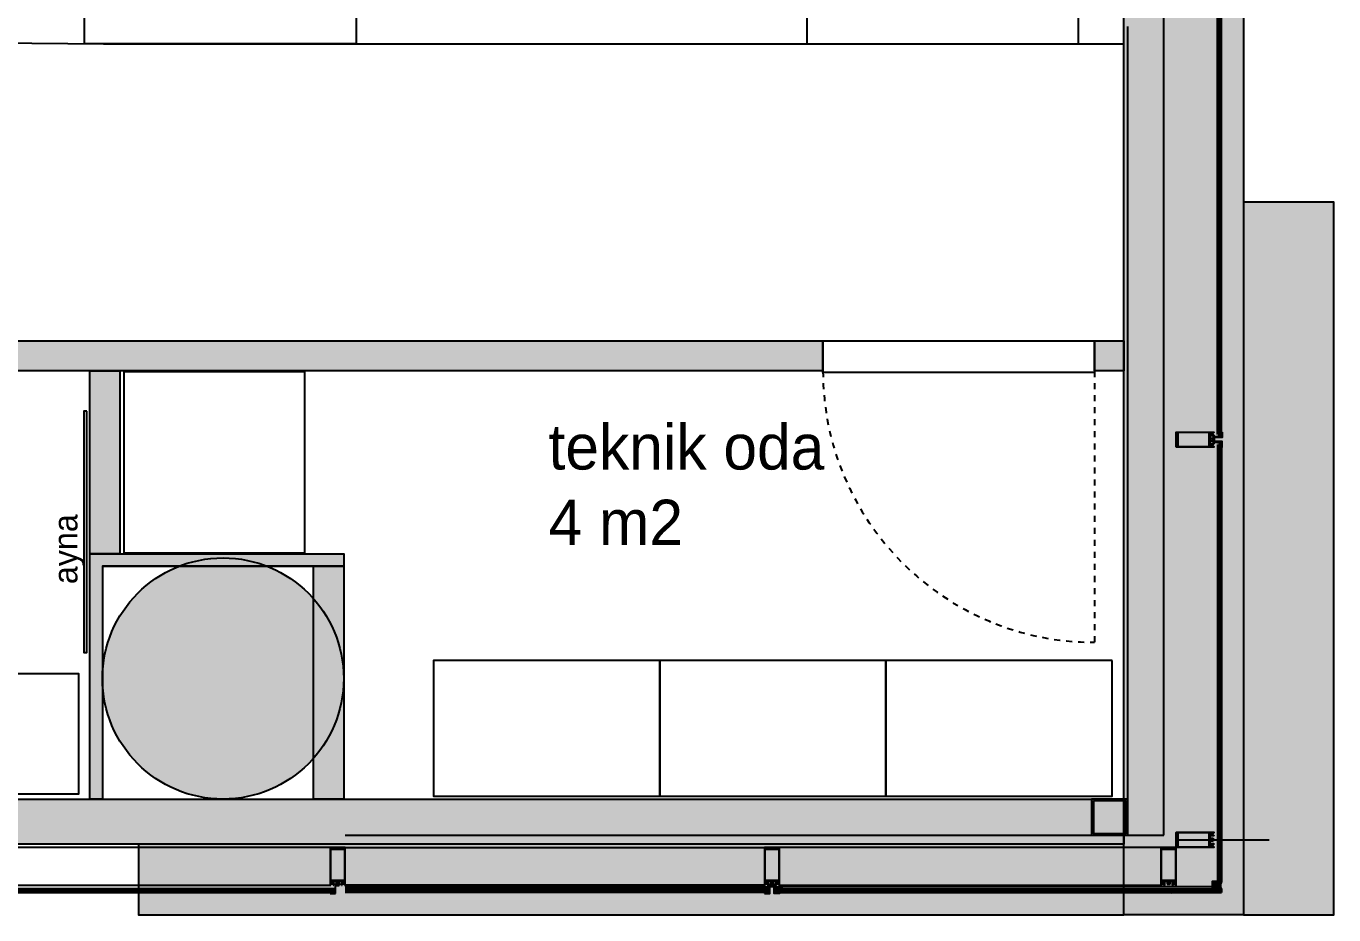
# Model space of a CAD drawing. Header units: inches. Extents: x 19839 to 37459, y -6108 to 838.
# Drawn here: x 35177.4 to 35611.1, y -4476.9 to -4182.1 of the extents above; entities that cross this region are included whole.
import ezdxf

# ---------------------------------------------------------------- set-up
doc = ezdxf.new("R2010")
doc.units = ezdxf.units.IN
doc.header["$MEASUREMENT"] = 0
doc.linetypes.add('JIS_02_1.0', pattern=[2, 1, -1])
for name, color, linetype in [('01_Existing Wall Hatch', 251, 'Continuous'), ('192L00F11-S$1$2-sps-rcn', 2, 'Continuous'), ('AVM100_02_KAPEN-CAM-GORUNUS', 253, 'Continuous'), ('AVM100_CEPHE_CELIK-TASIYICI-DUSEY', 2, 'Continuous'), ('AVM100_CEPHE_CELIK-TASIYICI-YATAY', 112, 'Continuous'), ('COLOUR 2-ATA', 9, 'JIS_02_1.0'), ('DOOR-ATA', 43, 'Continuous'), ('FURNITURE-ATA', 34, 'Continuous'), ('GLASS-ATA', 140, 'Continuous'), ('GYPSUM-ATA', 11, 'Continuous'), ('TXT-ATA', 7, 'Continuous')]:
    doc.layers.add(name, color=color, linetype=linetype)
doc.styles.add('ATA', font='GOTHIC.TTF')

# ---------------------------------------------------------------- blocks, each defined once
blk = doc.blocks.new('asma 2')
h = blk.add_hatch()
h.set_pattern_fill('ANSI37', color=0, scale=0.01, style=0)
h.set_pattern_definition([(135.0002917, (43120.88088, -3688.835282), (-0.02245052601, -0.0224507546), []), (225.0002917, (43120.88088, -3688.835282), (0.0224507546, -0.02245052601), [])])
h.paths.add_polyline_path([(39993.53, 3774.2), (39993.53, 3774.1), (39994.66, 3774.1), (39994.66, 3774.2)])
h.paths.add_polyline_path([(39994.78, 3774.3), (39994.78, 3775.7), (39994.88, 3775.7), (39994.88, 3774.3)])
h = blk.add_hatch()
h.set_pattern_fill('ANSI37', color=0, scale=0.01, style=0)
h.set_pattern_definition([(225.0002917, (43120.804903, 11235.273042), (-0.0224507546, 0.02245052601), []), (135.0002917, (43120.804903, 11235.273042), (0.02245052601, 0.0224507546), [])])
h.paths.add_polyline_path([(39993.53, 3772.21), (39993.53, 3772.31), (39994.66, 3772.31), (39994.66, 3772.21)])
h.paths.add_polyline_path([(39994.78, 3772.11), (39994.78, 3770.7), (39994.88, 3770.7), (39994.88, 3772.11)])
h = blk.add_hatch()
h.set_pattern_fill('ANSI37', color=0, scale=0.1, style=0)
h.set_pattern_definition([(45, (30943.69715, 492.85285), (-0.224506403, 0.224506403), []), (135, (30943.69715, 492.85285), (-0.224506403, -0.224506403), [])])
h.paths.add_polyline_path([(39993.39, 3626.57), (39991.69, 3626.57), (39991.69, 3624.27), (39993.39, 3624.27)])
h = blk.add_hatch()
h.set_pattern_fill('ANSI37', color=0, scale=0.01, style=0)
h.set_pattern_definition([(135, (47307.805478, 496.85285), (0.0224506403, 0.0224506403), []), (45, (47307.805478, 496.85285), (0.0224506403, -0.0224506403), [])])
h.paths.add_polyline_path([(39844.76, 3624.17), (39844.86, 3624.17), (39844.86, 3623.03), (39844.76, 3623.03)])
h.paths.add_polyline_path([(39844.66, 3622.92), (39843.25, 3622.92), (39843.25, 3622.82), (39844.66, 3622.82)])
h = blk.add_hatch()
h.set_pattern_fill('ANSI37', color=0, scale=0.01, style=0)
h.set_pattern_definition([(45, (32383.697153, 496.85285), (-0.0224506403, 0.0224506403), []), (135, (32383.697153, 496.85285), (-0.0224506403, -0.0224506403), [])])
h.paths.add_polyline_path([(39846.74, 3624.17), (39846.64, 3624.17), (39846.64, 3623.03), (39846.74, 3623.03)])
h.paths.add_polyline_path([(39846.84, 3622.92), (39848.25, 3622.92), (39848.25, 3622.82), (39846.84, 3622.82)])
at = {"layer": '01_Existing Wall Hatch'}
h = blk.add_hatch(color=0, dxfattribs=at)
h.dxf.hatch_style = 1
edge = h.paths.add_edge_path()
edge.add_arc((39663.74, 3693.95), 40, 0, 360)
at = {"color": 0}
for p, q in [((39993.43, 3774.9, 0), (39993.43, 3916.62, 0)), ((39994.03, 3774.19, 0), (39994.03, 3916.71, 0)), ((39994.18, 3774.19, 0), (39994.18, 3916.71, 0)), ((39994.78, 3775.54, 0), (39994.78, 3916.61, 0)), ((39994.88, 3774.1, 0), (39992.32, 3774.1, 0)), ((39993.43, 3774.3, 0), (39993.53, 3774.2, 0)), ((39994.68, 3774.2, 0), (39993.53, 3774.2, 0)), ((39994.78, 3774.3, 0), (39994.68, 3774.2, 0)), ((39994.88, 3775.7, 0), (39994.88, 3774.1, 0)), ((39994.88, 3772.31, 0), (39992.02, 3772.31, 0)), ((39993.43, 3772.11, 0), (39993.53, 3772.21, 0)), ((39993.43, 3771.51, 0), (39993.43, 3626.37, 0)), ((39994.68, 3772.21, 0), (39993.53, 3772.21, 0)), ((39994.03, 3772.21, 0), (39994.03, 3626.27, 0)), ((39994.18, 3772.21, 0), (39994.18, 3626.27, 0)), ((39994.78, 3772.11, 0), (39994.68, 3772.21, 0)), ((39994.78, 3770.86, 0), (39994.78, 3626.37, 0)), ((39994.88, 3770.7, 0), (39994.88, 3772.31, 0)), ((39979.74, 3640.45, 0), (40010.59, 3640.45, 0)), ((39992.02, 3639.95), (39992.02, 3640.95)), ((39992.02, 3640.95, 0), (39992.02, 3639.95, 0)), ((39699.39, 3637.95, 0), (39560.1, 3637.95)), ((39699.29, 3637.9), (39699.25, 3637.8)), ((39699.25, 3637.8), (39699.25, 3625.45)), ((39699.39, 3637.95), (39699.29, 3637.9)), ((39704.1, 3637.95), (39699.39, 3637.95)), ((39699.46, 3626.98), (39699.46, 3637.37)), ((39699.46, 3637.37), (39704.04, 3637.37)), ((39704.04, 3637.37), (39704.04, 3626.98)), ((39704.21, 3637.91), (39704.1, 3637.95)), ((39704.1, 3637.95, 0), (39843.39, 3637.95)), ((39704.1, 3637.95), (39843.39, 3637.95, 0)), ((39704.25, 3637.8), (39704.21, 3637.91)), ((39704.25, 3625.45), (39704.25, 3637.8)), ((39987.39, 3637.95), (39848.1, 3637.95, 0)), ((39560.25, 3625.45), (39699.25, 3625.45, 0)), ((39699.25, 3625.45), (39699.44, 3625.45)), ((39699.4, 3626.18), (39699.4, 3626.75)), ((39699.4, 3626.75), (39699.85, 3626.75)), ((39699.52, 3626.18), (39699.4, 3626.18)), ((39699.4, 3625.59), (39699.4, 3625.86)), ((39699.4, 3625.86), (39699.85, 3625.86)), ((39699.52, 3625.59), (39699.4, 3625.59)), ((39699.44, 3625.45), (39699.52, 3625.53)), ((39699.45, 3626), (39699.46, 3626.06)), ((39699.49, 3625.97), (39699.45, 3626)), ((39704.04, 3626.98), (39699.46, 3626.98)), ((39699.46, 3626.06), (39699.52, 3626.12)), ((39699.53, 3625.99), (39699.49, 3625.97)), ((39699.52, 3626.12), (39699.52, 3626.18)), ((39699.52, 3625.53), (39699.52, 3625.59)), ((39699.63, 3626.09), (39699.53, 3625.99)), ((39699.7, 3626.12), (39699.63, 3626.09)), ((39700.04, 3626.12), (39699.7, 3626.12)), ((39699.85, 3626.75), (39699.87, 3626.77)), ((39699.85, 3625.86), (39699.87, 3625.88)), ((39699.87, 3626.77), (39699.9, 3626.75)), ((39699.87, 3625.88), (39699.9, 3625.86)), ((39699.9, 3626.75), (39700.34, 3626.75)), ((39699.9, 3625.86), (39700.34, 3625.86)), ((39700.11, 3626.09), (39700.04, 3626.12)), ((39700.22, 3625.99), (39700.11, 3626.09)), ((39700.34, 3626.18), (39700.22, 3626.18)), ((39700.22, 3626.18), (39700.22, 3626.12)), ((39700.22, 3626.12), (39700.29, 3626.06)), ((39700.25, 3625.97), (39700.22, 3625.99)), ((39700.34, 3625.59), (39700.22, 3625.59)), ((39700.22, 3625.59), (39700.22, 3625.53)), ((39700.22, 3625.53), (39700.31, 3625.44)), ((39700.3, 3626), (39700.25, 3625.97)), ((39700.29, 3626.06), (39700.3, 3626)), ((39700.31, 3625.44), (39700.44, 3625.44)), ((39700.34, 3626.75), (39700.34, 3626.18)), ((39700.34, 3625.86), (39700.34, 3625.59)), ((39700.44, 3625.44), (39700.49, 3625.49)), ((39700.49, 3626.7), (39700.54, 3626.75)), ((39700.49, 3625.49), (39700.49, 3626.7)), ((39700.54, 3626.75), (39701.1, 3626.75)), ((39700.64, 3625.68, 0), (39702.64, 3625.68, 0)), ((39700.64, 3625.48, 0), (39700.64, 3625.68, 0)), ((39702.44, 3625.48, 0), (39700.64, 3625.48, 0)), ((39702.2, 3625.48), (39700.86, 3625.48)), ((39700.86, 3625.48), (39700.86, 3622.82)), ((39701.06, 3622.62), (39701.06, 3625.28)), ((39701.06, 3625.28), (39702.2, 3625.28)), ((39701.1, 3626.75), (39701.22, 3626.7)), ((39701.22, 3626.7), (39701.25, 3626.6)), ((39701.25, 3626.6), (39701.25, 3625.68)), ((39701.43, 3626.7), (39701.48, 3626.75)), ((39701.43, 3625.96), (39701.43, 3626.7)), ((39701.48, 3625.91), (39701.43, 3625.96)), ((39701.48, 3626.75), (39702.02, 3626.75)), ((39702.02, 3625.91), (39701.48, 3625.91)), ((39702.02, 3626.75), (39702.07, 3626.7)), ((39702.07, 3625.96), (39702.02, 3625.91)), ((39702.07, 3626.7), (39702.07, 3625.96)), ((39702.2, 3625.28), (39702.2, 3625.48)), ((39702.25, 3626.6), (39702.31, 3626.72)), ((39702.25, 3625.68), (39702.25, 3626.6)), ((39702.31, 3626.72), (39702.4, 3626.75)), ((39702.4, 3626.75), (39702.96, 3626.75)), ((39702.96, 3626.75), (39703.01, 3626.7)), ((39703.01, 3626.7), (39703.01, 3625.49)), ((39703.01, 3625.49), (39703.06, 3625.44)), ((39703.06, 3625.44), (39703.19, 3625.44)), ((39703.16, 3626.75), (39703.61, 3626.75)), ((39703.16, 3626.18), (39703.16, 3626.75)), ((39703.28, 3626.18), (39703.16, 3626.18)), ((39703.16, 3625.59), (39703.16, 3625.86)), ((39703.16, 3625.86), (39703.61, 3625.86)), ((39703.28, 3625.59), (39703.16, 3625.59)), ((39703.19, 3625.44), (39703.28, 3625.53)), ((39703.21, 3626), (39703.22, 3626.06)), ((39703.25, 3625.97), (39703.21, 3626)), ((39703.22, 3626.06), (39703.28, 3626.12)), ((39703.29, 3625.99), (39703.25, 3625.97)), ((39703.28, 3626.12), (39703.28, 3626.18)), ((39703.28, 3625.53), (39703.28, 3625.59)), ((39703.39, 3626.09), (39703.29, 3625.99)), ((39703.46, 3626.12), (39703.39, 3626.09)), ((39703.8, 3626.12), (39703.46, 3626.12)), ((39703.61, 3626.75), (39703.63, 3626.77)), ((39703.61, 3625.86), (39703.63, 3625.88)), ((39703.63, 3626.77), (39703.66, 3626.75)), ((39703.63, 3625.88), (39703.66, 3625.86)), ((39703.66, 3626.75), (39704.1, 3626.75)), ((39703.66, 3625.86), (39704.1, 3625.86)), ((39703.87, 3626.09), (39703.8, 3626.12)), ((39703.98, 3625.99), (39703.87, 3626.09)), ((39704.1, 3626.18), (39703.98, 3626.18)), ((39703.98, 3626.18), (39703.98, 3626.12)), ((39703.98, 3626.12), (39704.05, 3626.06)), ((39704.01, 3625.97), (39703.98, 3625.99)), ((39704.1, 3625.59), (39703.98, 3625.59)), ((39703.98, 3625.59), (39703.98, 3625.53)), ((39703.98, 3625.53), (39704.06, 3625.45)), ((39704.06, 3626), (39704.01, 3625.97)), ((39704.05, 3626.06), (39704.06, 3626)), ((39704.06, 3625.45), (39704.25, 3625.45)), ((39704.1, 3626.75), (39704.1, 3626.18)), ((39704.1, 3625.86), (39704.1, 3625.59)), ((39843.24, 3625.45), (39704.24, 3625.45, 0)), ((39843.24, 3625.45, 0), (39704.24, 3625.45)), ((39848.25, 3625.45, 0), (39974.75, 3625.45, 0)), ((39976.74, 3625.68, 0), (39977.74, 3625.68, 0)), ((39993.43, 3626.37, 0), (39993.53, 3626.27, 0)), ((39994.68, 3626.27, 0), (39993.53, 3626.27, 0)), ((39994.78, 3626.37, 0), (39994.68, 3626.27, 0)), ((39558.74, 3623.67, 0), (39700.74, 3623.67, 0)), ((39558.74, 3623.52, 0), (39700.74, 3623.52, 0)), ((39558.84, 3624.27, 0), (39700.64, 3624.27, 0)), ((39558.84, 3622.92, 0), (39700.64, 3622.92, 0)), ((39699.25, 3622.89, 0), (39699.27, 3622.92, 0)), ((39699.25, 3622.85, 0), (39699.32, 3622.92, 0)), ((39700.66, 3622.92), (39699.25, 3622.92)), ((39699.25, 3622.92), (39699.25, 3622.82)), ((39699.35, 3622.82, 0), (39699.25, 3622.91, 0)), ((39699.3, 3622.82, 0), (39699.25, 3622.87, 0)), ((39699.26, 3622.82, 0), (39699.25, 3622.82, 0)), ((39699.25, 3622.82), (39700.66, 3622.82)), ((39700.86, 3622.82), (39699.25, 3622.82)), ((39699.25, 3622.82), (39699.25, 3622.62)), ((39699.25, 3622.62), (39701.06, 3622.62)), ((39699.26, 3622.82, 0), (39699.36, 3622.92, 0)), ((39699.39, 3622.82, 0), (39699.29, 3622.92, 0)), ((39699.31, 3622.82, 0), (39699.41, 3622.92, 0)), ((39699.44, 3622.82, 0), (39699.34, 3622.92, 0)), ((39699.35, 3622.82, 0), (39699.45, 3622.92, 0)), ((39699.48, 3622.82, 0), (39699.38, 3622.92, 0)), ((39699.4, 3622.82, 0), (39699.5, 3622.92, 0)), ((39699.53, 3622.82, 0), (39699.43, 3622.92, 0)), ((39699.44, 3622.82, 0), (39699.54, 3622.92, 0)), ((39699.57, 3622.82, 0), (39699.47, 3622.92, 0)), ((39699.49, 3622.82, 0), (39699.59, 3622.92, 0)), ((39699.62, 3622.82, 0), (39699.52, 3622.92, 0)), ((39699.53, 3622.82, 0), (39699.63, 3622.92, 0)), ((39699.66, 3622.82, 0), (39699.56, 3622.92, 0)), ((39699.58, 3622.82, 0), (39699.68, 3622.92, 0)), ((39699.7, 3622.82, 0), (39699.6, 3622.92, 0)), ((39699.62, 3622.82, 0), (39699.72, 3622.92, 0)), ((39699.75, 3622.82, 0), (39699.65, 3622.92, 0)), ((39699.67, 3622.82, 0), (39699.77, 3622.92, 0)), ((39699.79, 3622.82, 0), (39699.69, 3622.92, 0)), ((39699.71, 3622.82, 0), (39699.81, 3622.92, 0)), ((39699.84, 3622.82, 0), (39699.74, 3622.92, 0)), ((39699.76, 3622.82, 0), (39699.86, 3622.92, 0)), ((39699.88, 3622.82, 0), (39699.78, 3622.92, 0)), ((39699.8, 3622.82, 0), (39699.9, 3622.92, 0)), ((39699.93, 3622.82, 0), (39699.83, 3622.92, 0)), ((39699.85, 3622.82, 0), (39699.95, 3622.92, 0)), ((39699.97, 3622.82, 0), (39699.87, 3622.92, 0)), ((39699.89, 3622.82, 0), (39699.99, 3622.92, 0)), ((39700.02, 3622.82, 0), (39699.92, 3622.92, 0)), ((39699.94, 3622.82, 0), (39700.04, 3622.92, 0)), ((39700.06, 3622.82, 0), (39699.96, 3622.92, 0)), ((39699.98, 3622.82, 0), (39700.08, 3622.92, 0)), ((39700.11, 3622.82, 0), (39700.01, 3622.92, 0)), ((39700.03, 3622.82, 0), (39700.13, 3622.92, 0)), ((39700.15, 3622.82, 0), (39700.05, 3622.92, 0)), ((39700.07, 3622.82, 0), (39700.17, 3622.92, 0)), ((39700.2, 3622.82, 0), (39700.1, 3622.92, 0)), ((39700.12, 3622.82, 0), (39700.22, 3622.92, 0)), ((39700.24, 3622.82, 0), (39700.14, 3622.92, 0)), ((39700.16, 3622.82, 0), (39700.26, 3622.92, 0)), ((39700.29, 3622.82, 0), (39700.19, 3622.92, 0)), ((39700.21, 3622.82, 0), (39700.31, 3622.92, 0)), ((39700.33, 3622.82, 0), (39700.23, 3622.92, 0)), ((39700.25, 3622.82, 0), (39700.35, 3622.92, 0)), ((39700.38, 3622.82, 0), (39700.28, 3622.92, 0)), ((39700.3, 3622.82, 0), (39700.4, 3622.92, 0)), ((39700.42, 3622.82, 0), (39700.32, 3622.92, 0)), ((39700.34, 3622.82, 0), (39700.44, 3622.92, 0)), ((39700.47, 3622.82, 0), (39700.37, 3622.92, 0)), ((39700.39, 3622.82, 0), (39700.49, 3622.92, 0)), ((39700.51, 3622.82, 0), (39700.41, 3622.92, 0)), ((39700.43, 3622.82, 0), (39700.53, 3622.92, 0)), ((39700.56, 3622.82, 0), (39700.46, 3622.92, 0)), ((39700.48, 3622.82, 0), (39700.58, 3622.92, 0)), ((39700.6, 3622.82, 0), (39700.5, 3622.92, 0)), ((39700.52, 3622.82, 0), (39700.62, 3622.92, 0)), ((39700.65, 3622.82, 0), (39700.55, 3622.92, 0)), ((39700.57, 3622.82, 0), (39700.66, 3622.91, 0)), ((39700.66, 3622.85, 0), (39700.59, 3622.92, 0)), ((39700.61, 3622.82, 0), (39700.66, 3622.86, 0)), ((39700.66, 3622.9, 0), (39700.64, 3622.92, 0)), ((39700.65, 3622.82, 0), (39700.66, 3622.82, 0)), ((39700.66, 3624.27), (39700.76, 3624.17)), ((39700.66, 3622.92), (39700.76, 3623.02)), ((39700.66, 3622.82), (39700.66, 3622.92)), ((39700.76, 3623.02), (39700.76, 3624.17)), ((39700.76, 3624.13, 0), (39700.79, 3624.17, 0)), ((39700.76, 3624.09, 0), (39700.84, 3624.17, 0)), ((39700.76, 3624.17), (39700.86, 3624.17)), ((39700.76, 3623.03), (39700.76, 3624.17)), ((39700.86, 3624.04, 0), (39700.76, 3624.14, 0)), ((39700.76, 3624.04, 0), (39700.86, 3624.14, 0)), ((39700.86, 3624, 0), (39700.76, 3624.1, 0)), ((39700.76, 3624, 0), (39700.86, 3624.1, 0)), ((39700.86, 3623.95, 0), (39700.76, 3624.05, 0)), ((39700.76, 3623.95, 0), (39700.86, 3624.05, 0)), ((39700.86, 3623.91, 0), (39700.76, 3624.01, 0)), ((39700.76, 3623.91, 0), (39700.86, 3624.01, 0)), ((39700.86, 3623.86, 0), (39700.76, 3623.96, 0)), ((39700.76, 3623.86, 0), (39700.86, 3623.96, 0)), ((39700.86, 3623.82, 0), (39700.76, 3623.92, 0)), ((39700.76, 3623.82, 0), (39700.86, 3623.92, 0)), ((39700.86, 3623.77, 0), (39700.76, 3623.87, 0)), ((39700.76, 3623.77, 0), (39700.86, 3623.87, 0)), ((39700.86, 3623.73, 0), (39700.76, 3623.83, 0)), ((39700.76, 3623.73, 0), (39700.86, 3623.83, 0)), ((39700.86, 3623.68, 0), (39700.76, 3623.78, 0)), ((39700.76, 3623.68, 0), (39700.86, 3623.78, 0)), ((39700.86, 3623.64, 0), (39700.76, 3623.74, 0)), ((39700.76, 3623.64, 0), (39700.86, 3623.74, 0)), ((39700.86, 3623.59, 0), (39700.76, 3623.69, 0)), ((39700.76, 3623.59, 0), (39700.86, 3623.69, 0)), ((39700.86, 3623.55, 0), (39700.76, 3623.65, 0)), ((39700.76, 3623.55, 0), (39700.86, 3623.65, 0)), ((39700.86, 3623.5, 0), (39700.76, 3623.6, 0)), ((39700.76, 3623.5, 0), (39700.86, 3623.6, 0)), ((39700.86, 3623.46, 0), (39700.76, 3623.56, 0)), ((39700.76, 3623.46, 0), (39700.86, 3623.56, 0)), ((39700.86, 3623.41, 0), (39700.76, 3623.51, 0)), ((39700.76, 3623.41, 0), (39700.86, 3623.51, 0)), ((39700.86, 3623.37, 0), (39700.76, 3623.47, 0)), ((39700.76, 3623.37, 0), (39700.86, 3623.47, 0)), ((39700.86, 3623.32, 0), (39700.76, 3623.42, 0)), ((39700.76, 3623.32, 0), (39700.86, 3623.42, 0)), ((39700.86, 3623.28, 0), (39700.76, 3623.38, 0)), ((39700.76, 3623.28, 0), (39700.86, 3623.38, 0)), ((39700.86, 3623.23, 0), (39700.76, 3623.33, 0)), ((39700.76, 3623.23, 0), (39700.86, 3623.33, 0)), ((39700.86, 3623.19, 0), (39700.76, 3623.29, 0)), ((39700.76, 3623.19, 0), (39700.86, 3623.29, 0)), ((39700.86, 3623.14, 0), (39700.76, 3623.24, 0)), ((39700.76, 3623.14, 0), (39700.86, 3623.24, 0)), ((39700.86, 3623.1, 0), (39700.76, 3623.2, 0)), ((39700.76, 3623.1, 0), (39700.86, 3623.2, 0)), ((39700.86, 3623.05, 0), (39700.76, 3623.15, 0)), ((39700.76, 3623.05, 0), (39700.86, 3623.15, 0)), ((39700.84, 3623.03, 0), (39700.76, 3623.11, 0)), ((39700.79, 3623.03, 0), (39700.76, 3623.06, 0)), ((39700.86, 3623.03), (39700.76, 3623.03)), ((39700.86, 3624.09, 0), (39700.78, 3624.17, 0)), ((39700.78, 3623.03, 0), (39700.86, 3623.11, 0)), ((39700.86, 3624.13, 0), (39700.82, 3624.17, 0)), ((39700.83, 3623.03, 0), (39700.86, 3623.06, 0)), ((39700.86, 3624.17), (39700.86, 3623.03)), ((39844.64, 3624.27, 0), (39704.25, 3624.27, 0)), ((39844.74, 3623.67, 0), (39704.25, 3623.67, 0)), ((39844.74, 3623.52, 0), (39704.25, 3623.52, 0)), ((39844.64, 3622.92, 0), (39704.25, 3622.92, 0)), ((39844.66, 3624.27, 0), (39844.76, 3624.17, 0)), ((39844.66, 3622.92, 0), (39844.76, 3623.02, 0)), ((39844.76, 3623.02, 0), (39844.76, 3624.17, 0)), ((39846.84, 3624.27, 0), (39846.74, 3624.17, 0)), ((39846.74, 3623.02, 0), (39846.74, 3624.17, 0)), ((39846.74, 3623.67, 0), (39994.78, 3623.67, 0)), ((39846.74, 3623.52, 0), (39994.78, 3623.52, 0)), ((39846.84, 3622.92, 0), (39846.74, 3623.02, 0)), ((39846.84, 3624.27, 0), (39994.68, 3624.27, 0)), ((39846.84, 3622.92, 0), (39994.68, 3622.92, 0)), ((39978.24, 3622.52, 0), (39978.24, 3622.52, 0)), ((39994.68, 3624.27, 0), (39994.78, 3624.17, 0)), ((39994.68, 3622.92, 0), (39994.78, 3623.02, 0)), ((39994.78, 3624.17, 0), (39994.78, 3623.02, 0))]:
    blk.add_line(p, q, dxfattribs=at)
at = {"color": 0, "elevation": 0}
for points in [[(39992.02, 3772.7), (39991.09, 3772.7), (39990.98, 3772.65), (39990.94, 3772.55), (39990.94, 3771.99), (39990.99, 3771.94), (39992.2, 3771.94), (39992.25, 3771.89), (39992.25, 3771.76), (39992.16, 3771.67), (39992.1, 3771.67), (39992.1, 3771.79), (39991.83, 3771.79), (39991.83, 3771.35), (39991.81, 3771.32), (39991.83, 3771.3), (39991.83, 3770.85), (39992.1, 3770.85), (39992.1, 3770.97), (39992.16, 3770.97), (39992.25, 3770.89), (39992.24, 3770.7), (39979.89, 3770.7), (39979.79, 3770.75), (39979.74, 3770.85), (39979.74, 3775.57), (39979.79, 3775.66), (39979.89, 3775.7), (39992.24, 3775.7), (39992.25, 3775.52), (39992.16, 3775.43), (39992.1, 3775.43), (39992.1, 3775.55), (39991.83, 3775.55), (39991.83, 3775.11), (39991.81, 3775.08), (39991.83, 3775.06), (39991.83, 3774.61), (39992.1, 3774.61), (39992.1, 3774.73), (39992.16, 3774.73), (39992.25, 3774.64), (39992.25, 3774.51), (39992.2, 3774.46), (39990.99, 3774.46), (39990.94, 3774.41), (39990.94, 3773.85), (39991, 3773.74), (39991.09, 3773.7), (39992.02, 3773.7)], [(39992.02, 3774.31), (39992.02, 3772.31), (39994.88, 3772.31), (39994.88, 3770.7), (39995.08, 3770.7), (39995.08, 3772.51), (39992.22, 3772.51), (39992.22, 3774.31), (39992.02, 3774.31)], [(39995.08, 3775.7), (39995.08, 3773.9), (39992.42, 3773.9), (39992.42, 3772.75), (39992.22, 3772.75), (39992.22, 3774.1), (39994.88, 3774.1), (39994.88, 3775.7), (39995.08, 3775.7)], [(39992.02, 3639.95), (39991.09, 3639.95), (39990.98, 3639.9), (39990.94, 3639.8), (39990.94, 3639.24), (39990.99, 3639.19), (39992.2, 3639.19), (39992.25, 3639.14), (39992.25, 3639.01), (39992.16, 3638.92), (39992.1, 3638.92), (39992.1, 3639.04), (39991.83, 3639.04), (39991.83, 3638.6), (39991.81, 3638.57), (39991.83, 3638.55), (39991.83, 3638.1), (39992.1, 3638.1), (39992.1, 3638.22), (39992.16, 3638.22), (39992.25, 3638.14), (39992.24, 3637.95), (39979.89, 3637.95), (39979.79, 3638), (39979.74, 3638.1), (39979.74, 3642.82), (39979.79, 3642.91), (39979.89, 3642.95), (39992.24, 3642.95), (39992.25, 3642.77), (39992.16, 3642.68), (39992.1, 3642.68), (39992.1, 3642.8), (39991.83, 3642.8), (39991.83, 3642.36), (39991.81, 3642.33), (39991.83, 3642.31), (39991.83, 3641.86), (39992.1, 3641.86), (39992.1, 3641.98), (39992.16, 3641.98), (39992.25, 3641.89), (39992.25, 3641.76), (39992.2, 3641.71), (39990.99, 3641.71), (39990.94, 3641.66), (39990.94, 3641.1), (39991, 3640.99), (39991.09, 3640.95), (39992.02, 3640.95)], [(39846.25, 3625.68), (39846.25, 3626.6), (39846.31, 3626.72), (39846.4, 3626.75), (39846.96, 3626.75), (39847.01, 3626.7), (39847.01, 3625.49), (39847.06, 3625.44), (39847.19, 3625.44), (39847.28, 3625.53), (39847.28, 3625.59), (39847.16, 3625.59), (39847.16, 3625.86), (39847.61, 3625.86), (39847.63, 3625.88), (39847.66, 3625.86), (39848.1, 3625.86), (39848.1, 3625.59), (39847.98, 3625.59), (39847.98, 3625.53), (39848.06, 3625.45), (39848.25, 3625.45), (39848.25, 3637.8), (39848.21, 3637.91), (39848.1, 3637.95), (39843.39, 3637.95), (39843.29, 3637.9), (39843.25, 3637.8), (39843.25, 3625.45), (39843.44, 3625.45), (39843.52, 3625.53), (39843.52, 3625.59), (39843.4, 3625.59), (39843.4, 3625.86), (39843.85, 3625.86), (39843.87, 3625.88), (39843.9, 3625.86), (39844.34, 3625.86), (39844.34, 3625.59), (39844.22, 3625.59), (39844.22, 3625.53), (39844.31, 3625.44), (39844.44, 3625.44), (39844.49, 3625.49), (39844.49, 3626.7), (39844.54, 3626.75), (39845.1, 3626.75), (39845.22, 3626.7), (39845.25, 3626.6), (39845.25, 3625.68)], [(39977.74, 3625.68), (39977.74, 3626.6), (39977.8, 3626.72), (39977.89, 3626.75), (39978.45, 3626.75), (39978.5, 3626.7), (39978.5, 3625.49), (39978.55, 3625.44), (39978.68, 3625.44), (39978.77, 3625.53), (39978.77, 3625.59), (39978.65, 3625.59), (39978.65, 3625.86), (39979.1, 3625.86), (39979.12, 3625.88), (39979.15, 3625.86), (39979.59, 3625.86), (39979.59, 3625.59), (39979.47, 3625.59), (39979.47, 3625.53), (39979.56, 3625.45), (39979.74, 3625.45), (39979.74, 3637.8), (39979.7, 3637.91), (39979.59, 3637.95), (39974.88, 3637.95), (39974.78, 3637.9), (39974.74, 3637.8), (39974.74, 3625.45), (39974.93, 3625.45), (39975.01, 3625.53), (39975.01, 3625.59), (39974.89, 3625.59), (39974.89, 3625.86), (39975.34, 3625.86), (39975.36, 3625.88), (39975.39, 3625.86), (39975.83, 3625.86), (39975.83, 3625.59), (39975.71, 3625.59), (39975.71, 3625.53), (39975.8, 3625.44), (39975.93, 3625.44), (39975.98, 3625.49), (39975.98, 3626.7), (39976.03, 3626.75), (39976.59, 3626.75), (39976.71, 3626.7), (39976.74, 3626.6), (39976.74, 3625.68)], [(39843.25, 3622.62), (39845.06, 3622.62), (39845.06, 3625.28), (39846.2, 3625.28), (39846.2, 3625.48), (39844.86, 3625.48), (39844.86, 3622.82), (39843.25, 3622.82), (39843.25, 3622.62)], [(39844.64, 3625.68), (39846.64, 3625.68), (39846.64, 3622.82), (39848.25, 3622.82), (39848.25, 3622.62), (39846.44, 3622.62), (39846.44, 3625.48), (39844.64, 3625.48), (39844.64, 3625.68)]]:
    blk.add_lwpolyline(points, dxfattribs=at)
for points in [[(39980.32, 3770.91), (39990.71, 3770.91), (39990.71, 3775.49), (39980.32, 3775.49)], [(39990.94, 3774.61), (39991.51, 3774.61), (39991.51, 3774.73), (39991.57, 3774.73), (39991.64, 3774.67), (39991.69, 3774.66), (39991.72, 3774.7), (39991.71, 3774.74), (39991.6, 3774.84), (39991.57, 3774.92), (39991.57, 3775.25), (39991.6, 3775.32), (39991.71, 3775.43), (39991.72, 3775.46), (39991.69, 3775.51), (39991.64, 3775.5), (39991.57, 3775.43), (39991.51, 3775.43), (39991.51, 3775.55), (39990.94, 3775.55), (39990.94, 3775.11), (39990.92, 3775.08), (39990.94, 3775.06)], [(39990.94, 3772.93), (39990.99, 3772.88), (39991.73, 3772.88), (39991.78, 3772.93), (39991.78, 3773.47), (39991.73, 3773.52), (39990.99, 3773.52), (39990.94, 3773.47)], [(39993.53, 3774.2), (39993.53, 3774.1), (39994.66, 3774.1), (39994.66, 3774.2)], [(39994.78, 3774.3), (39994.78, 3775.7), (39994.88, 3775.7), (39994.88, 3774.3)], [(39990.94, 3771.79), (39990.94, 3771.35), (39990.92, 3771.32), (39990.94, 3771.3), (39990.94, 3770.85), (39991.51, 3770.85), (39991.51, 3770.97), (39991.57, 3770.97), (39991.64, 3770.91), (39991.69, 3770.9), (39991.72, 3770.94), (39991.71, 3770.98), (39991.6, 3771.08), (39991.57, 3771.16), (39991.57, 3771.49), (39991.6, 3771.56), (39991.71, 3771.67), (39991.72, 3771.7), (39991.69, 3771.75), (39991.64, 3771.74), (39991.57, 3771.67), (39991.51, 3771.67), (39991.51, 3771.79)], [(39993.53, 3772.21), (39993.53, 3772.31), (39994.66, 3772.31), (39994.66, 3772.21)], [(39994.78, 3772.11), (39994.78, 3770.7), (39994.88, 3770.7), (39994.88, 3772.11)], [(39980.32, 3638.16), (39990.71, 3638.16), (39990.71, 3642.74), (39980.32, 3642.74)], [(39990.94, 3641.86), (39991.51, 3641.86), (39991.51, 3641.98), (39991.57, 3641.98), (39991.64, 3641.92), (39991.69, 3641.91), (39991.73, 3641.95), (39991.71, 3641.99), (39991.61, 3642.09), (39991.57, 3642.17), (39991.57, 3642.5), (39991.6, 3642.57), (39991.71, 3642.68), (39991.73, 3642.71), (39991.69, 3642.76), (39991.64, 3642.75), (39991.57, 3642.68), (39991.51, 3642.68), (39991.51, 3642.8), (39990.94, 3642.8), (39990.94, 3642.36), (39990.92, 3642.33), (39990.94, 3642.31)], [(39990.94, 3641.86), (39991.51, 3641.86), (39991.51, 3641.98), (39991.57, 3641.98), (39991.64, 3641.92), (39991.69, 3641.91), (39991.73, 3641.95), (39991.71, 3641.99), (39991.61, 3642.09), (39991.57, 3642.17), (39991.57, 3642.5), (39991.6, 3642.57), (39991.71, 3642.68), (39991.73, 3642.71), (39991.69, 3642.76), (39991.64, 3642.75), (39991.57, 3642.68), (39991.51, 3642.68), (39991.51, 3642.8), (39990.94, 3642.8), (39990.94, 3642.36), (39990.92, 3642.33), (39990.94, 3642.31)], [(39990.94, 3639.04), (39990.94, 3638.6), (39990.92, 3638.57), (39990.94, 3638.55), (39990.94, 3638.1), (39991.51, 3638.1), (39991.51, 3638.22), (39991.57, 3638.22), (39991.64, 3638.16), (39991.69, 3638.15), (39991.73, 3638.19), (39991.71, 3638.23), (39991.6, 3638.33), (39991.57, 3638.41), (39991.57, 3638.74), (39991.61, 3638.81), (39991.71, 3638.92), (39991.73, 3638.95), (39991.69, 3639), (39991.64, 3638.99), (39991.57, 3638.92), (39991.51, 3638.92), (39991.51, 3639.04)], [(39990.94, 3640.18), (39990.99, 3640.13), (39991.73, 3640.13), (39991.78, 3640.18), (39991.78, 3640.72), (39991.73, 3640.77), (39990.99, 3640.77), (39990.94, 3640.72)], [(39990.94, 3640.18), (39990.99, 3640.13), (39991.73, 3640.13), (39991.78, 3640.18), (39991.78, 3640.72), (39991.73, 3640.77), (39990.99, 3640.77), (39990.94, 3640.72)], [(39848.04, 3637.37), (39848.04, 3626.98), (39843.46, 3626.98), (39843.46, 3637.37)], [(39979.53, 3637.37), (39979.53, 3626.98), (39974.95, 3626.98), (39974.95, 3637.37)], [(39844.34, 3626.75), (39844.34, 3626.18), (39844.22, 3626.18), (39844.22, 3626.12), (39844.29, 3626.06), (39844.3, 3626), (39844.25, 3625.97), (39844.22, 3625.99), (39844.11, 3626.09), (39844.04, 3626.12), (39843.7, 3626.12), (39843.63, 3626.09), (39843.53, 3625.99), (39843.49, 3625.97), (39843.45, 3626), (39843.46, 3626.06), (39843.52, 3626.12), (39843.52, 3626.18), (39843.4, 3626.18), (39843.4, 3626.75), (39843.85, 3626.75), (39843.87, 3626.77), (39843.9, 3626.75)], [(39846.02, 3626.75), (39846.07, 3626.7), (39846.07, 3625.96), (39846.02, 3625.91), (39845.48, 3625.91), (39845.43, 3625.96), (39845.43, 3626.7), (39845.48, 3626.75)], [(39847.16, 3626.75), (39847.61, 3626.75), (39847.63, 3626.77), (39847.66, 3626.75), (39848.1, 3626.75), (39848.1, 3626.18), (39847.98, 3626.18), (39847.98, 3626.12), (39848.05, 3626.06), (39848.06, 3626), (39848.01, 3625.97), (39847.98, 3625.99), (39847.87, 3626.09), (39847.8, 3626.12), (39847.46, 3626.12), (39847.39, 3626.09), (39847.29, 3625.99), (39847.25, 3625.97), (39847.21, 3626), (39847.22, 3626.06), (39847.28, 3626.12), (39847.28, 3626.18), (39847.16, 3626.18)], [(39975.83, 3626.75), (39975.83, 3626.18), (39975.71, 3626.18), (39975.71, 3626.12), (39975.78, 3626.06), (39975.79, 3626), (39975.74, 3625.97), (39975.71, 3625.99), (39975.6, 3626.09), (39975.53, 3626.12), (39975.2, 3626.12), (39975.12, 3626.09), (39975.02, 3625.99), (39974.98, 3625.97), (39974.94, 3626), (39974.95, 3626.06), (39975.01, 3626.12), (39975.01, 3626.18), (39974.89, 3626.18), (39974.89, 3626.75), (39975.34, 3626.75), (39975.36, 3626.77), (39975.39, 3626.75)], [(39977.51, 3626.75), (39977.56, 3626.7), (39977.56, 3625.96), (39977.51, 3625.91), (39976.97, 3625.91), (39976.92, 3625.96), (39976.92, 3626.7), (39976.97, 3626.75)], [(39978.65, 3626.75), (39979.1, 3626.75), (39979.12, 3626.77), (39979.15, 3626.75), (39979.59, 3626.75), (39979.59, 3626.18), (39979.47, 3626.18), (39979.47, 3626.12), (39979.54, 3626.06), (39979.55, 3626), (39979.5, 3625.97), (39979.47, 3625.99), (39979.36, 3626.09), (39979.29, 3626.12), (39978.96, 3626.12), (39978.88, 3626.09), (39978.78, 3625.99), (39978.74, 3625.97), (39978.7, 3626), (39978.71, 3626.06), (39978.77, 3626.12), (39978.77, 3626.18), (39978.65, 3626.18)], [(39991.69, 3624.27), (39993.39, 3624.27), (39993.39, 3626.57), (39991.69, 3626.57)], [(39844.66, 3622.92), (39843.25, 3622.92), (39843.25, 3622.82), (39844.66, 3622.82)], [(39844.76, 3624.17), (39844.86, 3624.17), (39844.86, 3623.03), (39844.76, 3623.03)], [(39846.74, 3624.17), (39846.64, 3624.17), (39846.64, 3623.03), (39846.74, 3623.03)], [(39846.84, 3622.92), (39848.25, 3622.92), (39848.25, 3622.82), (39846.84, 3622.82)]]:
    blk.add_lwpolyline(points, close=True, dxfattribs=at)
at = {"color": 0}
for radius, start, end in [(3.35, 162.6342, 197.3657), (3.25, 162.0821, 197.9178), (3.15, 161.493, 198.5068), (3.05, 160.8631, 199.1367), (2.95, 160.1879, 199.8119), (2.85, 159.462, 200.5378), (2.75, 158.6795, 201.3202), (2.65, 157.8333, 202.1664), (2.55, 156.915, 203.0847), (2.45, 155.9146, 204.0851), (2.35, 154.8202, 205.1795)]:
    blk.add_arc((39996.81, 3625.27, 0), radius, start, end, dxfattribs=at)
at = {"layer": '192L00F11-S$1$2-sps-rcn', "color": 0}
blk.add_circle((39663.74, 3693.95, 0), 40, dxfattribs=at)
at = {"layer": 'AVM100_02_KAPEN-CAM-GORUNUS', "color": 0}
blk.add_line((39704.25, 3624.81, 0), (39994.57, 3625.05, 0), dxfattribs=at)
at = {"layer": 'AVM100_CEPHE_CELIK-TASIYICI-DUSEY', "color": 0, "elevation": 0}
for points in [[(39951.74, 3653.95), (39951.74, 3641.95), (39963.74, 3641.95), (39963.74, 3653.95)], [(39951.74, 3653.95), (39951.74, 3641.95), (39963.74, 3641.95), (39963.74, 3653.95)], [(39952.34, 3653.35), (39952.34, 3642.55), (39963.14, 3642.55), (39963.14, 3653.35)], [(39952.34, 3653.35), (39952.34, 3642.55), (39963.14, 3642.55), (39963.14, 3653.35)]]:
    blk.add_lwpolyline(points, close=True, dxfattribs=at)
at = {"layer": 'AVM100_CEPHE_CELIK-TASIYICI-YATAY', "color": 0}
for p, q in [((39975.74, 3641.95, 0), (39975.74, 4192.95, 0)), ((39975.74, 3641.95, 0), (39975.74, 4192.95, 0)), ((39963.74, 3648.95, 0), (39963.74, 3910.2, 0)), ((39963.74, 3648.95, 0), (39963.74, 3910.2, 0)), ((39704.25, 3653.95, 0), (39953.74, 3653.95, 0)), ((39704.25, 3653.95, 0), (39953.74, 3653.95, 0)), ((39704.25, 3641.95, 0), (39975.74, 3641.95, 0)), ((39704.25, 3641.95, 0), (39975.74, 3641.95, 0))]:
    blk.add_line(p, q, dxfattribs=at)

msp = doc.modelspace()

# ---------------------------------------------------------------- hatches: boundary and pattern name
at = {"layer": '01_Existing Wall Hatch'}
h = msp.add_hatch(color=256, dxfattribs=at)
h.dxf.hatch_style = 1
h.paths.add_polyline_path([(35541.44, -3882.5), (35581.08, -3882.5), (35581.08, -4476.84), (35541.44, -4476.84)])
h = msp.add_hatch(color=256, dxfattribs=at)
h.dxf.hatch_style = 1
h.paths.add_polyline_path([(35581.08, -4476.9), (35611.06, -4476.9), (35611.06, -4240.5), (35581.08, -4240.5)])
h = msp.add_hatch(color=256, dxfattribs=at)
h.dxf.hatch_style = 1
h.paths.add_polyline_path([(35011.08, -4286.5), (35441.66, -4286.5), (35441.66, -4296.5), (35011.08, -4296.5)])
h = msp.add_hatch(color=256, dxfattribs=at)
h.dxf.hatch_style = 1
h.paths.add_polyline_path([(35531.66, -4286.5), (35541.44, -4286.5), (35541.44, -4296.5), (35531.66, -4296.5)])
h = msp.add_hatch(color=256, dxfattribs=at)
h.dxf.hatch_style = 1
h.paths.add_polyline_path([(35198.53, -4357.2), (35198.53, -4296.5), (35208.53, -4296.5), (35208.53, -4357.2)])
h = msp.add_hatch(color=256, dxfattribs=at)
h.dxf.hatch_style = 1
h.paths.add_polyline_path([(35202.74, -4361.28), (35282.74, -4361.28), (35282.74, -4357.2), (35198.77, -4357.2), (35198.53, -4438.5), (35198.54, -4438.5), (35202.74, -4438.5)])
h = msp.add_hatch(color=256, dxfattribs=at)
h.dxf.hatch_style = 1
h.paths.add_polyline_path([(35282.74, -4361.28), (35282.74, -4438.5), (35272.74, -4438.5), (35272.74, -4361.28)])
h = msp.add_hatch(color=256, dxfattribs=at)
h.dxf.hatch_style = 1
h.paths.add_polyline_path([(34302.74, -4438.5), (35541.44, -4438.5), (35541.44, -4453.5), (34302.74, -4453.5)])
h = msp.add_hatch(color=256, dxfattribs=at)
h.dxf.hatch_style = 1
h.paths.add_polyline_path([(35214.74, -4453.5), (35214.74, -4476.84), (35541.44, -4476.84), (35541.44, -4453.5)])

# ---------------------------------------------------------------- linework, layer by layer
for p, q in [((35018.79, -4186.5, 0), (35203.07, -4188, 0)), ((35203.07, -4188, 0), (35307.31, -4188, 0)), ((35307.31, -4188, 0), (35541.44, -4188))]:
    msp.add_line(p, q)
at = {"layer": 'COLOUR 2-ATA', "ltscale": 2}
msp.add_line((35531.66, -4296.5, 0), (35531.66, -4386.5, 0), dxfattribs=at)
msp.add_arc((35531.66, -4296.5, 0), 90, 180, 270, dxfattribs=at)
at = {"layer": 'DOOR-ATA', "elevation": 0}
for points in [[(35196.83, -4177.5), (35286.83, -4177.5), (35286.83, -4188), (35196.83, -4188)], [(35526.34, -4177.5), (35436.34, -4177.5), (35436.34, -4188), (35526.34, -4188)], [(35531.66, -4297), (35441.66, -4297), (35441.66, -4286.5), (35531.66, -4286.5)]]:
    msp.add_lwpolyline(points, close=True, dxfattribs=at)
at = {"layer": 'FURNITURE-ATA', "elevation": 0}
msp.add_lwpolyline([(35209.83, -4356.78), (35269.83, -4356.78), (35269.83, -4296.78), (35209.83, -4296.78)], close=True, dxfattribs=at)
at = {"layer": 'FURNITURE-ATA'}
for points in [[(35387.52, -4392.5), (35312.52, -4392.5), (35312.52, -4437.5), (35387.52, -4437.5)], [(35462.52, -4392.5), (35387.52, -4392.5), (35387.52, -4437.5), (35462.52, -4437.5)], [(35537.52, -4392.5), (35462.52, -4392.5), (35462.52, -4437.5), (35537.52, -4437.5)], [(35154.76, -4436.89), (35154.76, -4396.89), (35194.76, -4396.89), (35194.76, -4436.89)]]:
    msp.add_lwpolyline(points, close=True, dxfattribs=at)
at = {"layer": 'GLASS-ATA', "elevation": 0}
msp.add_lwpolyline([(35197.53, -4309.85), (35196.53, -4309.85), (35196.53, -4389.85), (35197.53, -4389.85)], close=True, dxfattribs=at)
at = {"layer": 'GYPSUM-ATA'}
for points in [[(35541.44, -3882.5), (35581.08, -3882.5), (35581.08, -4476.84), (35541.44, -4476.84)], [(35581.08, -4476.9), (35611.06, -4476.9), (35611.06, -4240.5), (35581.08, -4240.5)], [(35282.74, -4361.28), (35202.74, -4361.28), (35202.74, -4438.5), (35198.53, -4438.5), (35198.53, -4357.2), (35282.74, -4357.2)], [(35282.74, -4361.28), (35282.74, -4438.5), (35272.74, -4438.5), (35272.74, -4361.28)], [(34302.74, -4438.5), (35541.44, -4438.5), (35541.44, -4453.5), (34302.74, -4453.5)]]:
    msp.add_lwpolyline(points, close=True, dxfattribs=at)
at = {"layer": 'GYPSUM-ATA', "elevation": 0}
for points in [[(35011.08, -4286.5), (35441.66, -4286.5), (35441.66, -4296.5), (35011.08, -4296.5)], [(35531.66, -4286.5), (35541.44, -4286.5), (35541.44, -4296.5), (35531.66, -4296.5)], [(35198.53, -4357.2), (35198.53, -4296.5), (35208.53, -4296.5), (35208.53, -4357.2)]]:
    msp.add_lwpolyline(points, close=True, dxfattribs=at)
at = {"layer": 'GYPSUM-ATA'}
for points in [[(35202.74, -4361.28), (35272.74, -4361.28)], [(35214.74, -4453.5), (35214.74, -4476.84), (35541.44, -4476.84), (35541.44, -4453.5), (35214.74, -4453.5)]]:
    msp.add_lwpolyline(points, dxfattribs=at)

# ---------------------------------------------------------------- block references
at = {"layer": '01_Existing Wall Hatch'}
msp.add_blockref('asma 2', (-4421, -8092.45, 0), dxfattribs=at)

# ---------------------------------------------------------------- texts
at = {"layer": 'TXT-ATA', "insert": (35350.67, -4314.19, 0), "char_height": 15, "attachment_point": 1, "style": 'ATA'}
msp.add_mtext_dynamic_manual_height_columns('teknik oda\\P4 m2', width=117.6308, gutter_width=10, heights=[0], dxfattribs=at)
at = {"layer": 'TXT-ATA', "insert": (35186.46, -4367.21, 0), "char_height": 8, "attachment_point": 1, "rotation": 90, "style": 'ATA'}
msp.add_mtext_dynamic_manual_height_columns('ayna', width=117.6308, gutter_width=10, heights=[0], dxfattribs=at)

doc.saveas('drawing.dxf')
